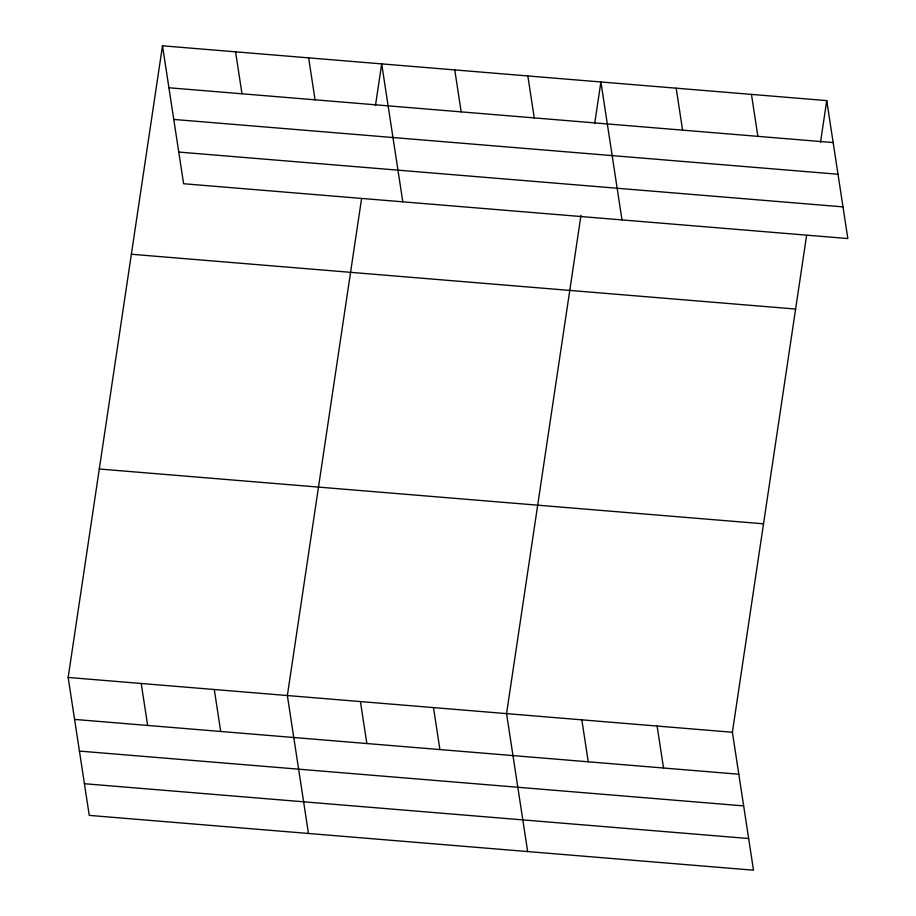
<?xml version="1.0" encoding="UTF-8"?>
<svg xmlns="http://www.w3.org/2000/svg" width="916" height="916" viewBox="0 0 916 916"><rect width="100%" height="100%" fill="white"/><g stroke="black" fill="none" stroke-linecap="round" stroke-linejoin="round"><path stroke-width="1.37" d="M806.607 235.401L732.388 732.262L753.502 870.2L89.264 815.389L68.162 677.451L162.498 45.8L826.736 100.611L847.838 238.549L183.612 183.738L162.498 45.8M361.568 198.68L287.361 695.542L308.463 833.48M375.468 105.58L381.697 63.891L402.811 201.829M580.973 215.374L506.548 713.621L527.662 851.571M594.667 123.66L600.896 81.971L621.998 219.909M820.507 142.289L826.736 100.611M168.922 87.764L833.159 142.564M173.765 119.435L838.003 174.246M178.757 152.067L842.995 206.879M131.366 254.247L795.603 309.047M99.294 469.003L763.52 523.815M68.162 677.451L732.388 732.262M74.574 719.415L738.811 774.226M79.429 751.086L743.655 805.897M84.421 783.718L748.647 838.529M751.452 94.394L757.875 136.358M676.18 88.188L682.592 130.141M657.115 726.045L663.528 768.009M527.834 75.948L534.246 117.901M581.832 719.839L588.255 761.803M454.76 69.914L461.183 111.878M433.486 707.599L439.909 749.563M308.635 57.857L315.058 99.821M360.423 701.564L366.847 743.529M235.572 51.834L241.984 93.787M214.287 689.508L220.71 731.472M141.224 683.485L147.648 725.449"/></g></svg>
